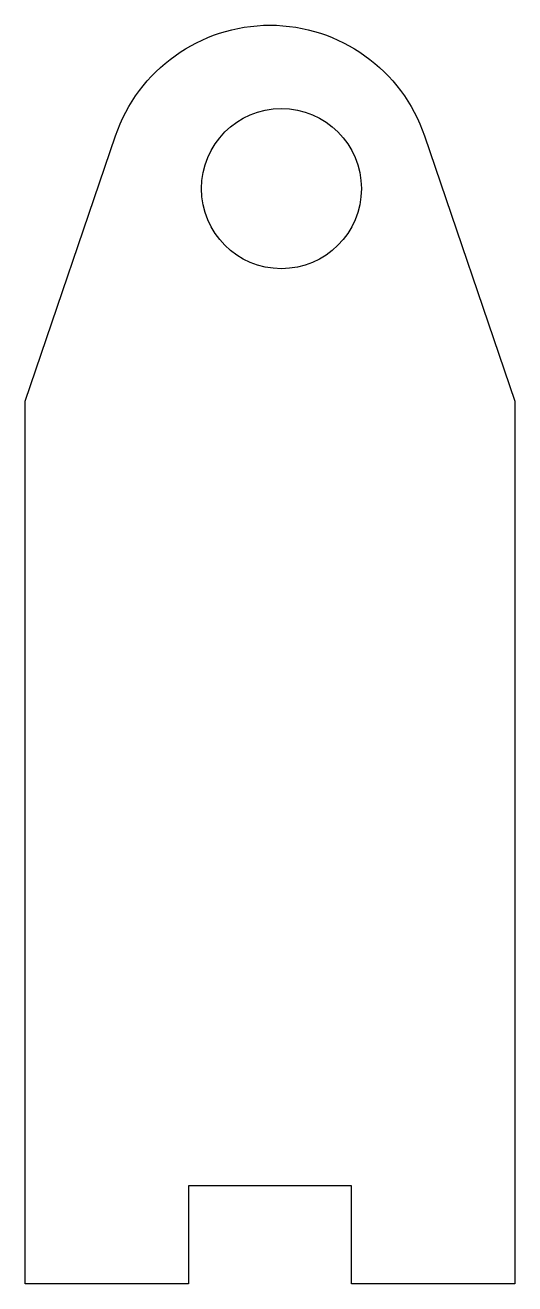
# Model space of a CAD drawing. Header units: millimetres. Extents: x 35.5 to 50.5, y 14.7 to 53.3.
import ezdxf

# ---------------------------------------------------------------- set-up
doc = ezdxf.new("R2010")
doc.units = ezdxf.units.MM
doc.layers.add('Corte exterior', color=1, linetype='Continuous', true_color=0xff0000)

msp = doc.modelspace()

# ---------------------------------------------------------------- linework, layer by layer
at = {"layer": 'Corte exterior'}
msp.add_lwpolyline([(38.268, 49.864, -0.715476), (47.732, 49.864), (50.5, 41.75), (50.5, 27.75), (50.5, 14.75), (45.5, 14.75), (45.5, 17.75), (40.5, 17.75), (40.5, 14.75), (35.5, 14.75), (35.5, 27.75), (35.5, 41.75)], format="xyb", close=True, dxfattribs=at)
msp.add_circle((43.349, 48.25), 2.45, dxfattribs=at)

doc.saveas('drawing.dxf')
